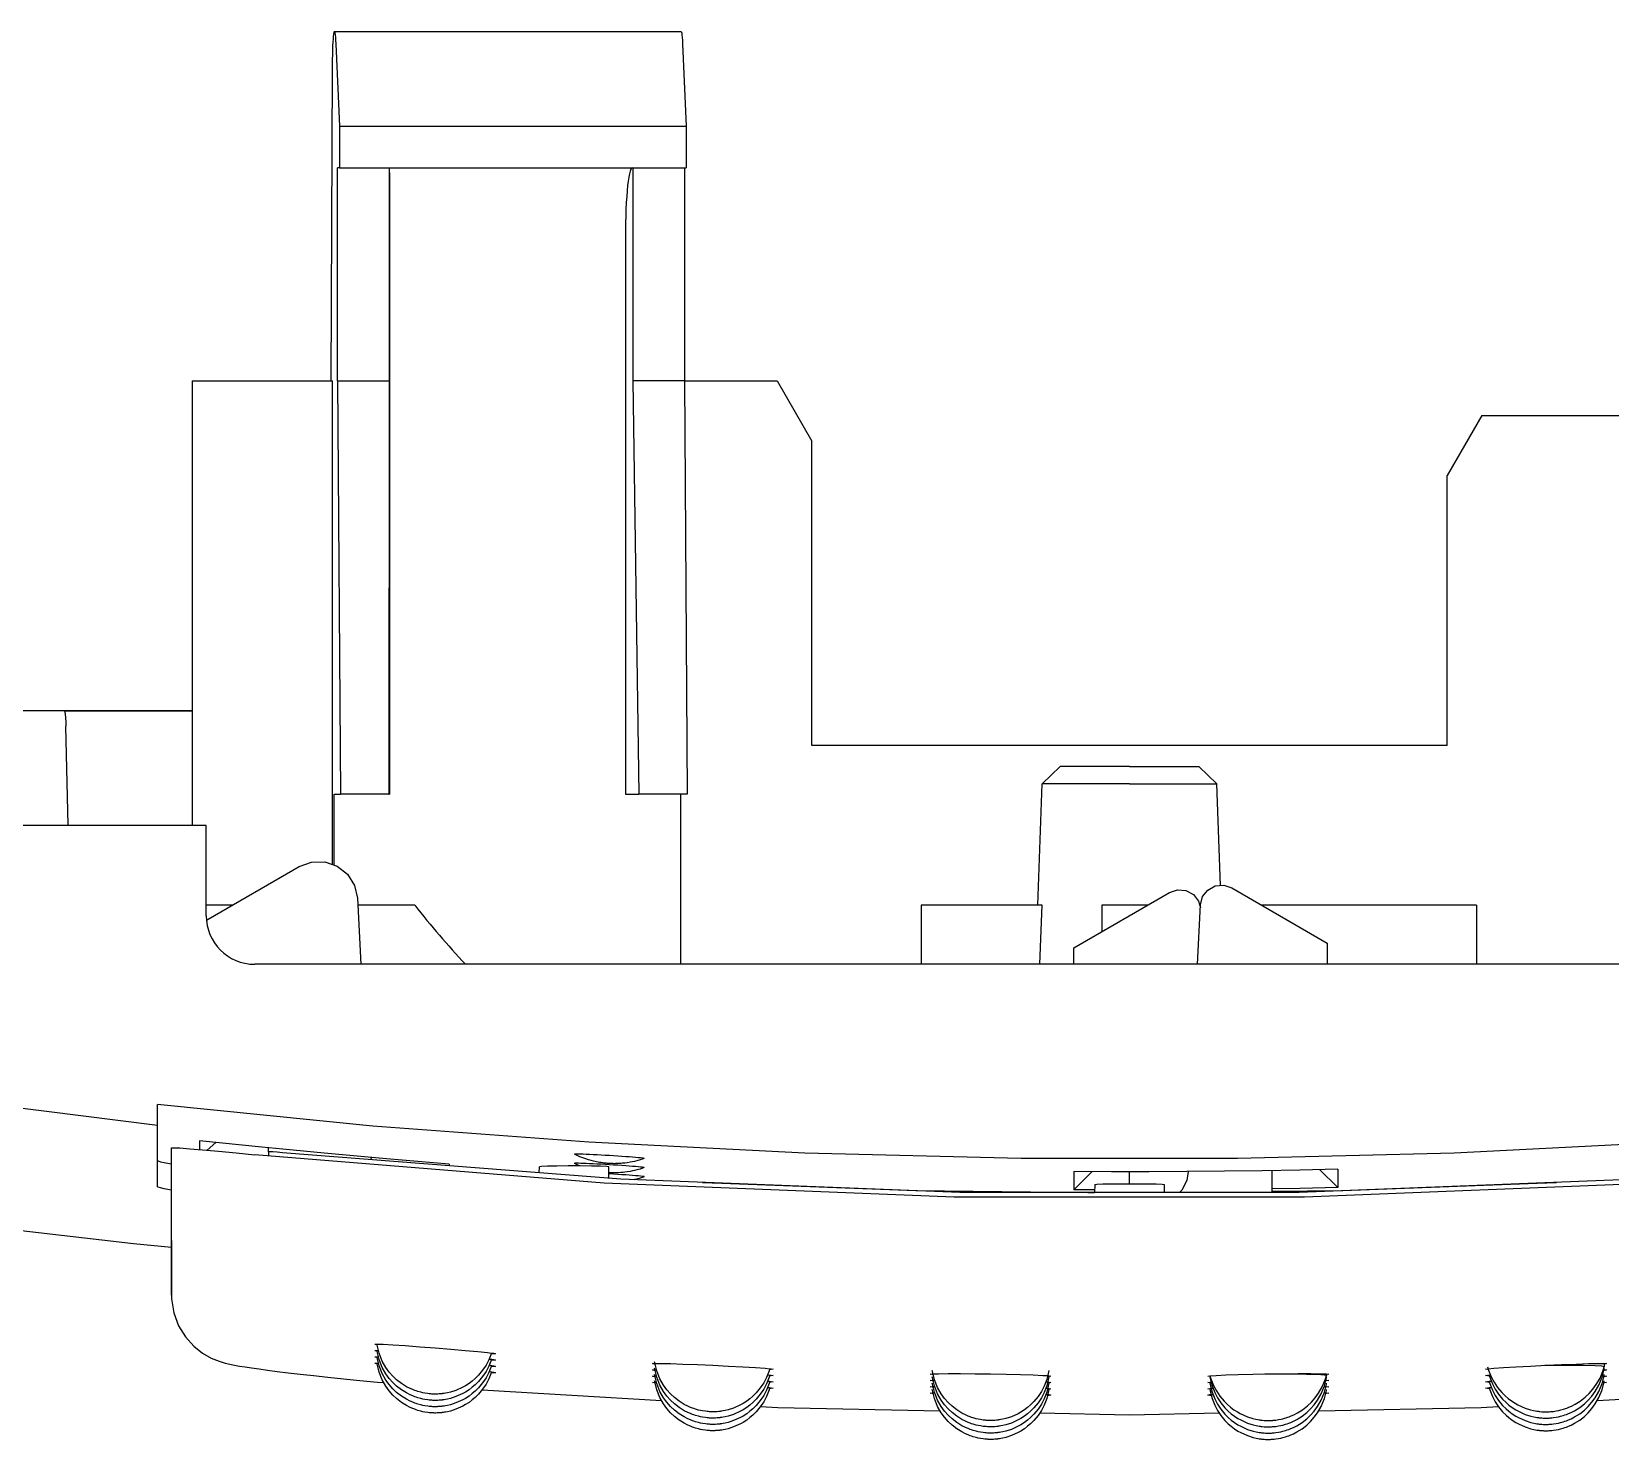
# Model space of a CAD drawing. Extents: x 0 to 841, y 0 to 594.
# Drawn here: x 347.5 to 427.1, y 101.6 to 172.6 of the extents above; entities that cross this region are included whole.
import ezdxf

# ---------------------------------------------------------------- set-up
doc = ezdxf.new("R2010")
doc.units = 0
doc.header["$LTSCALE"] = 46.255
doc.layers.get('0').update_dxf_attribs({"linetype": 'CONTINUOUS'})

msp = doc.modelspace()

# ---------------------------------------------------------------- linework, layer by layer
at = {"color": 0}
for p, q in [((362.786, 172.599), (380.268, 172.599)), ((362.854, 171.983), (363.043, 167.833)), ((380.336, 171.983), (380.525, 167.833)), ((362.628, 154.988), (362.691, 170.682)), ((363.043, 167.833), (380.525, 167.833)), ((363.043, 167.833), (363.043, 165.733)), ((380.525, 167.833), (380.525, 165.733)), ((363.043, 165.733), (362.947, 165.733)), ((362.947, 154.988), (362.947, 165.733)), ((363.043, 165.733), (380.525, 165.733)), ((365.543, 165.733), (365.543, 154.988)), ((377.834, 165.733), (377.834, 154.988)), ((380.429, 165.733), (380.429, 154.988)), ((365.569, 162.233), (365.569, 134.163)), ((377.457, 162.233), (377.457, 134.163)), ((355.619, 154.988), (362.695, 154.988)), ((355.619, 154.988), (355.619, 132.588)), ((362.695, 130.612), (362.695, 154.988)), ((362.947, 154.988), (365.543, 154.988)), ((362.947, 154.988), (363.091, 134.163)), ((365.543, 154.988), (365.522, 134.163)), ((377.834, 154.988), (378.142, 134.163)), ((380.429, 154.988), (377.834, 154.988)), ((380.429, 154.988), (380.573, 134.163)), ((380.429, 154.988), (385.106, 154.988)), ((385.106, 154.988), (386.856, 151.957)), ((420.631, 153.256), (418.881, 150.225)), ((420.631, 153.256), (444.835, 153.256)), ((386.856, 136.613), (386.856, 151.957)), ((418.881, 136.613), (418.881, 150.225)), ((349.167, 138.363), (345.678, 138.363)), ((355.619, 138.363), (349.167, 138.363)), ((349.167, 138.363), (355.619, 138.363)), ((349.356, 132.594), (349.248, 137.585)), ((418.881, 136.613), (386.856, 136.613)), ((398.463, 134.689), (399.369, 135.563)), ((400.75, 135.563), (399.369, 135.563)), ((400.769, 135.563), (400.75, 135.563)), ((402.869, 135.563), (400.769, 135.563)), ((402.869, 135.563), (404.969, 135.563)), ((404.969, 135.563), (404.987, 135.563)), ((404.987, 135.563), (406.369, 135.563)), ((407.274, 134.689), (406.369, 135.563)), ((398.249, 128.563), (398.463, 134.689)), ((407.453, 129.557), (407.274, 134.689)), ((362.772, 134.163), (363.091, 134.163)), ((362.772, 130.586), (362.772, 134.163)), ((365.522, 134.163), (363.091, 134.163)), ((365.522, 134.163), (365.569, 134.163)), ((377.457, 134.163), (378.142, 134.163)), ((380.573, 134.163), (378.142, 134.163)), ((380.254, 125.588), (380.254, 134.163)), ((356.319, 132.588), (335.319, 132.588)), ((356.319, 128.038), (356.319, 132.588)), ((356.42, 127.862), (361.008, 130.51)), ((400.069, 126.424), (404.891, 129.207)), ((408.025, 129.439), (412.844, 126.657)), ((357.636, 128.563), (356.319, 128.563)), ((363.945, 128.915), (364.12, 125.588)), ((366.834, 128.563), (363.964, 128.563)), ((392.369, 128.563), (392.369, 125.588)), ((398.249, 128.563), (392.369, 128.563)), ((398.466, 128.563), (398.249, 128.563)), ((398.358, 125.588), (398.466, 128.563)), ((403.775, 128.563), (401.469, 128.563)), ((401.469, 128.563), (401.469, 127.232)), ((406.295, 125.588), (406.452, 128.585)), ((406.356, 128.765), (406.444, 128.431)), ((420.369, 128.563), (409.542, 128.563)), ((420.369, 128.563), (420.369, 125.588)), ((356.331, 127.81), (356.42, 127.862)), ((412.844, 126.657), (412.844, 125.588)), ((400.069, 125.588), (400.069, 126.424)), ((446.969, 125.588), (358.769, 125.588)), ((353.869, 117.456), (353.869, 118.522)), ((353.869, 115.701), (353.869, 117.456)), ((354.569, 111.669), (354.569, 116.334)), ((354.569, 111.669), (354.569, 116.334)), ((355.985, 116.692), (355.985, 116.251)), ((356.809, 116.606), (356.374, 116.216)), ((359.469, 116.139), (359.469, 116.331)), ((360.186, 116.262), (359.487, 116.33)), ((353.869, 114.378), (353.869, 115.701)), ((359.469, 116.139), (359.469, 115.928)), ((364.63, 115.848), (364.636, 115.737)), ((368.569, 115.518), (368.569, 115.429)), ((374.892, 116.011), (374.895, 116.009)), ((374.892, 115.551), (374.895, 115.548)), ((376.651, 115.481), (376.439, 115.494)), ((378.408, 115.798), (378.411, 115.8)), ((373.114, 115.073), (373.119, 115.385)), ((373.114, 115.073), (373.119, 115.385)), ((376.627, 114.799), (376.619, 115.385)), ((376.627, 114.799), (376.619, 115.385)), ((378.408, 115.337), (378.411, 115.339)), ((378.408, 114.877), (378.411, 114.879)), ((400.069, 115.14), (400.069, 114.219)), ((400.992, 115.136), (400.069, 114.219)), ((402.869, 114.53), (402.869, 115.132)), ((410.044, 115.191), (410.044, 114.085)), ((412.445, 115.237), (413.368, 114.336)), ((413.368, 115.257), (413.368, 114.336)), ((354.567, 114.202), (354.471, 114.218)), ((354.569, 114.202), (354.567, 114.202)), ((381.344, 114.589), (382.314, 114.553)), ((401.115, 114.214), (400.069, 114.219)), ((400.769, 114.085), (401.113, 114.08)), ((401.119, 114.491), (401.113, 114.085)), ((401.119, 114.491), (401.113, 114.085)), ((404.619, 114.491), (404.625, 114.085)), ((404.619, 114.491), (404.625, 114.085)), ((423.424, 114.553), (424.394, 114.589)), ((354.569, 111.669), (354.569, 111.011)), ((354.569, 111.011), (354.569, 111.669)), ((354.569, 111.011), (354.569, 108.915)), ((354.569, 108.915), (354.569, 111.011)), ((364.929, 106.443), (365.24, 106.434)), ((364.929, 106.126), (365.003, 106.124)), ((370.498, 106.021), (370.702, 105.995)), ((370.702, 105.995), (370.751, 105.989)), ((364.929, 105.808), (365.003, 105.806)), ((364.929, 105.491), (365.003, 105.488)), ((370.586, 105.692), (370.702, 105.678)), ((370.586, 105.375), (370.702, 105.36)), ((370.702, 105.678), (370.751, 105.671)), ((370.702, 105.36), (370.751, 105.354)), ((378.944, 105.472), (379.24, 105.472)), ((378.944, 105.155), (379.022, 105.155)), ((384.497, 105.225), (384.726, 105.203)), ((398.809, 105.112), (398.7, 104.654)), ((420.96, 105.199), (421.24, 105.225)), ((426.497, 105.472), (426.809, 105.472)), ((426.809, 105.306), (426.69, 105.325)), ((426.764, 105.155), (426.793, 105.155)), ((426.809, 105.46), (426.809, 105.306)), ((426.809, 105.46), (426.809, 105.306)), ((426.809, 105.306), (426.809, 105.306)), ((370.586, 105.057), (370.702, 105.042)), ((370.702, 105.042), (370.751, 105.036)), ((378.944, 104.837), (379.022, 104.837)), ((378.944, 104.519), (379.022, 104.519)), ((384.623, 104.896), (384.726, 104.886)), ((384.623, 104.578), (384.726, 104.568)), ((392.967, 104.625), (393.048, 104.627)), ((392.967, 104.307), (393.048, 104.31)), ((398.656, 104.541), (398.747, 104.535)), ((398.809, 104.795), (398.7, 104.336)), ((398.809, 104.477), (398.7, 104.018)), ((406.929, 104.795), (407.037, 104.336)), ((406.929, 104.477), (407.037, 104.018)), ((406.934, 104.849), (407.241, 104.869)), ((406.99, 104.535), (407.04, 104.539)), ((412.809, 104.868), (412.69, 104.886)), ((412.69, 104.31), (412.771, 104.307)), ((412.731, 104.626), (412.771, 104.625)), ((412.809, 104.941), (412.914, 104.926)), ((412.809, 104.926), (412.809, 104.868)), ((412.809, 104.926), (412.809, 104.868)), ((412.809, 104.868), (412.809, 104.867)), ((421.011, 104.886), (421.074, 104.892)), ((421.011, 104.568), (421.114, 104.578)), ((426.715, 104.837), (426.793, 104.837)), ((426.715, 104.519), (426.793, 104.519)), ((370.233, 104.142), (379.281, 103.597)), ((384.623, 104.26), (384.726, 104.251)), ((392.967, 103.99), (393.048, 103.992)), ((398.656, 104.224), (398.747, 104.218)), ((398.656, 103.906), (398.747, 103.9)), ((398.809, 104.159), (398.7, 103.701)), ((406.929, 104.159), (407.037, 103.701)), ((406.99, 104.218), (407.081, 104.224)), ((406.99, 103.9), (407.081, 103.906)), ((412.69, 103.992), (412.771, 103.99)), ((421.011, 104.251), (421.114, 104.26)), ((426.456, 103.597), (435.504, 104.142))]:
    msp.add_line(p, q, dxfattribs=at)
for points in [[(362.691, 170.682), (362.693, 170.943), (362.696, 171.198), (362.701, 171.441), (362.707, 171.669), (362.714, 171.879), (362.723, 172.067), (362.732, 172.23), (362.742, 172.366), (362.753, 172.472), (362.765, 172.547), (362.777, 172.589), (362.786, 172.599)], [(362.786, 172.599), (362.789, 172.598), (362.801, 172.573), (362.813, 172.516), (362.824, 172.427), (362.835, 172.307), (362.845, 172.158), (362.854, 171.983)], [(380.268, 172.599), (380.271, 172.598), (380.283, 172.573), (380.295, 172.516), (380.306, 172.427), (380.317, 172.307), (380.327, 172.158), (380.336, 171.983)], [(365.545, 165.733), (365.548, 165.714), (365.55, 165.657), (365.553, 165.562), (365.555, 165.431), (365.557, 165.264), (365.559, 165.064), (365.561, 164.833), (365.563, 164.575), (365.564, 164.29), (365.566, 163.982), (365.567, 163.656), (365.568, 163.315), (365.568, 162.961), (365.569, 162.598), (365.569, 162.233)], [(377.799, 165.733), (377.764, 165.714), (377.728, 165.657), (377.693, 165.562), (377.66, 165.431), (377.628, 165.264), (377.598, 165.064), (377.57, 164.833), (377.545, 164.575), (377.522, 164.29), (377.502, 163.982), (377.486, 163.656), (377.473, 163.315), (377.464, 162.961), (377.458, 162.598), (377.457, 162.233)], [(349.167, 138.363), (349.178, 138.354), (349.189, 138.328), (349.199, 138.284), (349.209, 138.223), (349.218, 138.146), (349.227, 138.056), (349.234, 137.952), (349.24, 137.839), (349.245, 137.715), (349.248, 137.585)], [(402.869, 134.689), (402.423, 134.689), (401.982, 134.689), (401.55, 134.689), (401.131, 134.689), (400.731, 134.689), (400.352, 134.689), (399.999, 134.689), (399.675, 134.689), (399.385, 134.689), (399.13, 134.689), (398.913, 134.689), (398.737, 134.689), (398.604, 134.689), (398.514, 134.689), (398.469, 134.689), (398.463, 134.689)], [(402.869, 134.689), (403.314, 134.689), (403.755, 134.689), (404.187, 134.689), (404.606, 134.689), (405.007, 134.689), (405.385, 134.689), (405.738, 134.689), (406.062, 134.689), (406.352, 134.689), (406.607, 134.689), (406.824, 134.689), (407, 134.689), (407.133, 134.689), (407.223, 134.689), (407.268, 134.689), (407.274, 134.689)], [(361.008, 130.51), (361.631, 130.739), (362.295, 130.748), (362.923, 130.535), (363.445, 130.124), (363.799, 129.563), (363.945, 128.915)], [(404.891, 129.207), (405.295, 129.341), (405.719, 129.303), (406.093, 129.1), (406.356, 128.765)], [(406.452, 128.585), (406.56, 128.996), (406.822, 129.331), (407.197, 129.535), (407.621, 129.572), (408.025, 129.439)], [(353.869, 117.456), (342.38, 118.899), (330.935, 120.643), (319.541, 122.689), (308.205, 125.033)], [(304.91, 118.838), (315.27, 116.835), (327.685, 114.738), (340.151, 112.961), (352.658, 111.506), (354.569, 111.333)], [(451.869, 118.522), (441.011, 117.434), (430.13, 116.618), (419.233, 116.073), (408.324, 115.8), (397.413, 115.8), (386.504, 116.073), (375.607, 116.618), (364.726, 117.434), (353.869, 118.522)], [(354.569, 116.334), (354.671, 116.344), (354.985, 116.33), (355.489, 116.293), (356.14, 116.237), (356.937, 116.164), (357.838, 116.078), (358.769, 115.985)], [(359.487, 116.33), (359.127, 116.364), (355.985, 116.692)], [(368.569, 115.518), (365.42, 115.777), (362.272, 116.06), (360.186, 116.262)], [(353.869, 115.701), (353.906, 115.673), (354.02, 115.637), (354.208, 115.592), (354.47, 115.539), (354.569, 115.522)], [(446.969, 115.985), (429.359, 114.563), (411.703, 113.851), (394.034, 113.851), (376.378, 114.563), (358.769, 115.985)], [(360.169, 116.086), (359.9, 116.111), (359.673, 116.13), (359.522, 116.14), (359.469, 116.139)], [(433.296, 115.126), (428.515, 114.752), (411.422, 114.085), (394.315, 114.085), (377.222, 114.752), (360.169, 116.086)], [(376.619, 115.385), (376.513, 115.399), (376.209, 115.411), (375.744, 115.42), (375.172, 115.424), (374.565, 115.424), (373.994, 115.42), (373.528, 115.411), (373.224, 115.399), (373.119, 115.385)], [(378.411, 115.8), (378.398, 115.805), (378.36, 115.812), (378.297, 115.82), (378.21, 115.83), (378.101, 115.84), (377.97, 115.851), (377.82, 115.863), (377.652, 115.876), (377.471, 115.889), (377.277, 115.902), (377.073, 115.916), (376.864, 115.929), (376.651, 115.942), (376.439, 115.954), (376.229, 115.966), (376.026, 115.977), (375.832, 115.987), (375.65, 115.996), (375.483, 116.004), (375.333, 116.01), (375.202, 116.014), (375.093, 116.017), (375.006, 116.018), (374.943, 116.018), (374.905, 116.015), (374.892, 116.011)], [(376.439, 115.494), (376.229, 115.506), (376.026, 115.517), (375.832, 115.527), (375.65, 115.536), (375.483, 115.543), (375.333, 115.549), (375.202, 115.554), (375.093, 115.556), (375.006, 115.558), (374.943, 115.557), (374.905, 115.555), (374.892, 115.551)], [(378.408, 115.798), (378.2, 115.73), (378.035, 115.683), (377.911, 115.653), (377.814, 115.632), (377.699, 115.61), (377.541, 115.584), (377.431, 115.57), (377.351, 115.561), (377.29, 115.555), (377.228, 115.55), (377.117, 115.544), (377.045, 115.541), (376.994, 115.539), (376.957, 115.539), (376.891, 115.538), (376.836, 115.539), (376.8, 115.539), (376.773, 115.54), (376.731, 115.542), (376.692, 115.543), (376.662, 115.545), (376.632, 115.546), (376.606, 115.548), (376.583, 115.549), (376.56, 115.551), (376.534, 115.553), (376.511, 115.555), (376.479, 115.558), (376.448, 115.561), (376.409, 115.565), (376.373, 115.569), (376.32, 115.576), (376.281, 115.581), (376.227, 115.589), (376.145, 115.602), (376.084, 115.613), (375.997, 115.63), (375.926, 115.645), (375.843, 115.664), (375.724, 115.694), (375.591, 115.733), (375.455, 115.776), (375.318, 115.825), (375.157, 115.889), (374.992, 115.962), (374.895, 116.009)], [(375.168, 115.424), (375.157, 115.428), (374.992, 115.502), (374.895, 115.548)], [(378.411, 115.339), (378.398, 115.345), (378.36, 115.352), (378.297, 115.36), (378.21, 115.369), (378.101, 115.379), (377.97, 115.391), (377.82, 115.403), (377.652, 115.415), (377.471, 115.428), (377.277, 115.442), (377.073, 115.455), (376.864, 115.468), (376.651, 115.481)], [(378.408, 115.337), (378.2, 115.269), (378.035, 115.223), (377.911, 115.192), (377.814, 115.171), (377.699, 115.149), (377.541, 115.124), (377.431, 115.109), (377.351, 115.1), (377.29, 115.095), (377.228, 115.09), (377.117, 115.083), (377.045, 115.08), (376.994, 115.079), (376.957, 115.078), (376.891, 115.078), (376.836, 115.078), (376.8, 115.079), (376.773, 115.08), (376.731, 115.081), (376.692, 115.083), (376.662, 115.084), (376.632, 115.086), (376.623, 115.086)], [(378.411, 114.879), (378.398, 114.884), (378.36, 114.891), (378.297, 114.899), (378.21, 114.909), (378.101, 114.919), (377.97, 114.93), (377.82, 114.942), (377.652, 114.955), (377.471, 114.968), (377.277, 114.981), (377.073, 114.994), (376.864, 115.008), (376.651, 115.021), (376.624, 115.022)], [(378.408, 114.877), (378.2, 114.809), (378.035, 114.762), (377.911, 114.732), (377.885, 114.726)], [(413.368, 115.257), (411.468, 115.216), (409.568, 115.182), (407.669, 115.157), (405.769, 115.141), (403.869, 115.132), (401.969, 115.132), (400.069, 115.14)], [(405.83, 115.141), (405.758, 114.688), (405.51, 114.201), (405.394, 114.085)], [(354.471, 114.218), (354.208, 114.269), (354.02, 114.313), (353.906, 114.349), (353.869, 114.378)], [(382.314, 114.553), (392.103, 114.191), (400.769, 114.085)], [(401.119, 114.491), (401.224, 114.504), (401.528, 114.516), (401.994, 114.525), (402.565, 114.53), (403.172, 114.53), (403.744, 114.525), (404.209, 114.516), (404.513, 114.504), (404.619, 114.491)], [(410.044, 114.147), (413.634, 114.191), (423.424, 114.553)], [(413.368, 114.336), (411.468, 114.294), (410.044, 114.269)], [(354.569, 108.915), (354.574, 108.729), (354.686, 108.016), (354.929, 107.367), (355.275, 106.804), (355.69, 106.345), (356.136, 105.992), (356.58, 105.74), (356.971, 105.581), (357.274, 105.489), (357.518, 105.43)], [(364.824, 106.434), (364.928, 106.444), (364.929, 106.443)], [(364.824, 106.117), (364.928, 106.126), (364.929, 106.126)], [(370.568, 105.648), (370.43, 105.384), (370.259, 105.127), (370.056, 104.881), (369.882, 104.708), (369.737, 104.582), (369.573, 104.46), (369.395, 104.344), (369.257, 104.267), (368.915, 104.113), (368.635, 104.023), (368.482, 103.987), (368.387, 103.968), (368.322, 103.958), (368.275, 103.951), (368.24, 103.946), (368.212, 103.943), (368.189, 103.94), (368.169, 103.938), (368.075, 103.93), (368.007, 103.926), (367.971, 103.925), (367.907, 103.923), (367.854, 103.923), (367.805, 103.923), (367.754, 103.925), (367.705, 103.927), (367.65, 103.931), (367.618, 103.933), (367.571, 103.938), (367.496, 103.946), (367.352, 103.968), (367.236, 103.991), (367.137, 104.014), (366.992, 104.055), (366.91, 104.081), (366.833, 104.109), (366.734, 104.148), (366.603, 104.205), (366.423, 104.297), (366.165, 104.459), (365.924, 104.647), (365.733, 104.826), (365.548, 105.036), (365.379, 105.269), (365.197, 105.589), (365.039, 105.98), (364.936, 106.396), (364.929, 106.443)], [(370.568, 105.33), (370.43, 105.067), (370.259, 104.809), (370.056, 104.564), (369.882, 104.39), (369.737, 104.265), (369.573, 104.142), (369.395, 104.027), (369.257, 103.949), (368.915, 103.795), (368.635, 103.705), (368.482, 103.669), (368.387, 103.651), (368.322, 103.64), (368.275, 103.633), (368.24, 103.628), (368.212, 103.625), (368.189, 103.622), (368.169, 103.62), (368.075, 103.612), (368.007, 103.608), (367.971, 103.607), (367.907, 103.605), (367.854, 103.605), (367.805, 103.606), (367.754, 103.607), (367.705, 103.61), (367.65, 103.613), (367.618, 103.616), (367.571, 103.62), (367.496, 103.629), (367.352, 103.65), (367.236, 103.673), (367.137, 103.697), (366.992, 103.737), (366.91, 103.764), (366.833, 103.791), (366.734, 103.83), (366.603, 103.888), (366.423, 103.98), (366.165, 104.141), (365.924, 104.329), (365.733, 104.509), (365.548, 104.718), (365.379, 104.952), (365.197, 105.272), (365.039, 105.662), (364.936, 106.078), (364.929, 106.125)], [(365.24, 106.434), (365.725, 106.408), (366.354, 106.366), (367.086, 106.314), (367.87, 106.254), (368.654, 106.191), (369.385, 106.128), (370.014, 106.071), (370.498, 106.021)], [(370.705, 106.006), (370.7, 105.984), (370.568, 105.648)], [(370.914, 105.956), (370.809, 105.946), (370.686, 105.948)], [(370.751, 105.989), (370.809, 105.982), (370.914, 105.956)], [(357.518, 105.43), (357.752, 105.383), (358.002, 105.338)], [(358.002, 105.338), (358.285, 105.292), (358.611, 105.243), (358.987, 105.19), (359.417, 105.132), (359.905, 105.07), (360.452, 105.003), (361.059, 104.932), (361.727, 104.857), (362.453, 104.779), (363.236, 104.698), (364.073, 104.615), (364.959, 104.531), (365.273, 104.503)], [(364.824, 105.799), (364.928, 105.808), (364.929, 105.808)], [(364.824, 105.482), (364.928, 105.491), (364.929, 105.491)], [(370.568, 105.012), (370.43, 104.749), (370.259, 104.492), (370.056, 104.246), (369.882, 104.073), (369.737, 103.947), (369.573, 103.824), (369.395, 103.709), (369.257, 103.631), (368.915, 103.477), (368.635, 103.388), (368.482, 103.351), (368.387, 103.333), (368.322, 103.322), (368.275, 103.315), (368.24, 103.311), (368.212, 103.307), (368.189, 103.305), (368.169, 103.303), (368.075, 103.295), (368.007, 103.291), (367.971, 103.289), (367.907, 103.288), (367.854, 103.288), (367.805, 103.288), (367.754, 103.29), (367.705, 103.292), (367.65, 103.296), (367.618, 103.298), (367.571, 103.302), (367.496, 103.311), (367.352, 103.333), (367.236, 103.356), (367.137, 103.379), (366.992, 103.42), (366.91, 103.446), (366.833, 103.474), (366.734, 103.512), (366.603, 103.57), (366.423, 103.662), (366.165, 103.824), (365.924, 104.011), (365.733, 104.191), (365.548, 104.401), (365.379, 104.634), (365.197, 104.954), (365.039, 105.344), (364.936, 105.761), (364.929, 105.807)], [(370.568, 104.695), (370.43, 104.431), (370.259, 104.174), (370.056, 103.928), (369.882, 103.755), (369.737, 103.63), (369.573, 103.507), (369.395, 103.392), (369.257, 103.314), (368.915, 103.16), (368.635, 103.07), (368.482, 103.034), (368.387, 103.015), (368.322, 103.005), (368.275, 102.998), (368.24, 102.993), (368.212, 102.99), (368.189, 102.987), (368.169, 102.985), (368.075, 102.977), (368.007, 102.973), (367.971, 102.972), (367.907, 102.97), (367.854, 102.97), (367.805, 102.971), (367.754, 102.972), (367.705, 102.974), (367.65, 102.978), (367.618, 102.98), (367.571, 102.985), (367.496, 102.993), (367.352, 103.015), (367.236, 103.038), (367.137, 103.061), (366.992, 103.102), (366.91, 103.128), (366.833, 103.156), (366.734, 103.195), (366.603, 103.252), (366.423, 103.345), (366.165, 103.506), (365.924, 103.694), (365.733, 103.874), (365.548, 104.083), (365.379, 104.317), (365.197, 104.636), (365.039, 105.027), (364.936, 105.443), (364.929, 105.49)], [(370.705, 105.688), (370.7, 105.666), (370.568, 105.33)], [(370.705, 105.37), (370.7, 105.349), (370.568, 105.012)], [(370.914, 105.639), (370.809, 105.628), (370.686, 105.63)], [(370.914, 105.321), (370.809, 105.311), (370.686, 105.313)], [(370.751, 105.671), (370.809, 105.664), (370.914, 105.639)], [(370.751, 105.354), (370.809, 105.346), (370.914, 105.321)], [(378.824, 105.46), (378.928, 105.472), (378.944, 105.472)], [(378.954, 105.434), (378.929, 105.436), (378.824, 105.46)], [(378.824, 105.142), (378.928, 105.155), (378.944, 105.155)], [(378.954, 105.116), (378.929, 105.119), (378.824, 105.142)], [(379.039, 105.088), (378.936, 105.504), (378.929, 105.551)], [(379.039, 104.77), (378.936, 105.187), (378.929, 105.233)], [(384.568, 104.756), (384.43, 104.492), (384.259, 104.235), (384.056, 103.99), (383.882, 103.816), (383.737, 103.691), (383.573, 103.568), (383.395, 103.453), (383.257, 103.375), (382.915, 103.221), (382.635, 103.131), (382.482, 103.095), (382.387, 103.077), (382.322, 103.066), (382.275, 103.059), (382.24, 103.054), (382.212, 103.051), (382.189, 103.048), (382.169, 103.046), (382.075, 103.038), (382.007, 103.034), (381.971, 103.033), (381.907, 103.031), (381.854, 103.031), (381.805, 103.032), (381.754, 103.033), (381.705, 103.036), (381.65, 103.039), (381.618, 103.042), (381.571, 103.046), (381.496, 103.055), (381.352, 103.076), (381.236, 103.099), (381.137, 103.122), (380.992, 103.163), (380.91, 103.19), (380.833, 103.217), (380.734, 103.256), (380.603, 103.313), (380.423, 103.406), (380.165, 103.567), (379.924, 103.755), (379.733, 103.935), (379.548, 104.144), (379.379, 104.378), (379.197, 104.697), (379.039, 105.088)], [(379.24, 105.472), (379.726, 105.461), (380.355, 105.44), (381.087, 105.41), (381.87, 105.375), (382.653, 105.337), (383.384, 105.297), (384.013, 105.26), (384.497, 105.225)], [(384.726, 105.203), (384.7, 105.092), (384.568, 104.756)], [(384.914, 105.173), (384.809, 105.16), (384.715, 105.158)], [(384.726, 105.203), (384.809, 105.196), (384.914, 105.173)], [(393.039, 104.649), (392.936, 105.065), (392.929, 105.112)], [(420.824, 105.173), (420.928, 105.196), (420.96, 105.199)], [(420.971, 105.159), (420.929, 105.16), (420.824, 105.173)], [(420.929, 105.306), (420.978, 105.135), (421.113, 104.791)], [(421.113, 104.791), (421.254, 104.523), (421.431, 104.257), (421.637, 104.008), (421.813, 103.832), (421.961, 103.705), (422.132, 103.577), (422.312, 103.46), (422.451, 103.382), (422.816, 103.219), (423.094, 103.132), (423.246, 103.095), (423.342, 103.077), (423.407, 103.066), (423.454, 103.059), (423.49, 103.055), (423.519, 103.051), (423.542, 103.049), (423.562, 103.047), (423.658, 103.038), (423.727, 103.034), (423.764, 103.033), (423.829, 103.031), (423.882, 103.031), (423.932, 103.032), (423.985, 103.033), (424.034, 103.036), (424.091, 103.039), (424.123, 103.042), (424.17, 103.046), (424.244, 103.054), (424.383, 103.075), (424.513, 103.1), (424.611, 103.123), (424.755, 103.163), (424.848, 103.193), (424.927, 103.221), (425.026, 103.26), (425.158, 103.318), (425.339, 103.411), (425.599, 103.572), (425.852, 103.768), (426.045, 103.95), (426.236, 104.166), (426.409, 104.403), (426.594, 104.729), (426.757, 105.129), (426.809, 105.306)], [(421.24, 105.225), (421.726, 105.26), (422.355, 105.298), (423.087, 105.337), (423.87, 105.375), (424.653, 105.411), (425.384, 105.44), (426.013, 105.461), (426.497, 105.472)], [(426.69, 105.325), (426.342, 105.342), (425.794, 105.357), (425.09, 105.367), (424.287, 105.372), (423.806, 105.372)], [(426.698, 104.77), (426.801, 105.187), (426.809, 105.233)], [(426.914, 105.142), (426.809, 105.119), (426.784, 105.116)], [(426.793, 105.155), (426.809, 105.155), (426.914, 105.142)], [(426.809, 105.472), (426.809, 105.472), (426.914, 105.46)], [(426.914, 105.46), (426.809, 105.436), (426.809, 105.436)], [(370.705, 105.053), (370.7, 105.031), (370.568, 104.695)], [(370.914, 105.003), (370.809, 104.993), (370.686, 104.995)], [(370.751, 105.036), (370.809, 105.029), (370.914, 105.003)], [(378.824, 104.825), (378.928, 104.837), (378.944, 104.837)], [(378.954, 104.798), (378.929, 104.801), (378.824, 104.825)], [(378.824, 104.507), (378.928, 104.519), (378.944, 104.519)], [(378.954, 104.481), (378.929, 104.483), (378.824, 104.507)], [(379.039, 104.453), (378.936, 104.869), (378.929, 104.916)], [(379.039, 104.135), (378.936, 104.551), (378.929, 104.598)], [(384.568, 104.438), (384.43, 104.175), (384.259, 103.918), (384.056, 103.672), (383.882, 103.499), (383.737, 103.373), (383.573, 103.25), (383.395, 103.135), (383.257, 103.057), (382.915, 102.903), (382.635, 102.814), (382.482, 102.777), (382.387, 102.759), (382.322, 102.748), (382.275, 102.741), (382.24, 102.737), (382.212, 102.733), (382.189, 102.731), (382.169, 102.729), (382.075, 102.721), (382.007, 102.717), (381.971, 102.715), (381.907, 102.714), (381.854, 102.713), (381.805, 102.714), (381.754, 102.716), (381.705, 102.718), (381.65, 102.721), (381.618, 102.724), (381.571, 102.728), (381.496, 102.737), (381.352, 102.759), (381.236, 102.782), (381.137, 102.805), (380.992, 102.846), (380.91, 102.872), (380.833, 102.899), (380.734, 102.938), (380.603, 102.996), (380.423, 103.088), (380.165, 103.25), (379.924, 103.437), (379.733, 103.617), (379.548, 103.826), (379.379, 104.06), (379.197, 104.38), (379.039, 104.77)], [(384.568, 104.121), (384.43, 103.857), (384.259, 103.6), (384.056, 103.354), (383.882, 103.181), (383.737, 103.056), (383.573, 102.933), (383.395, 102.817), (383.257, 102.74), (382.915, 102.586), (382.635, 102.496), (382.482, 102.46), (382.387, 102.441), (382.322, 102.431), (382.275, 102.424), (382.24, 102.419), (382.212, 102.416), (382.189, 102.413), (382.169, 102.411), (382.075, 102.403), (382.007, 102.399), (381.971, 102.398), (381.907, 102.396), (381.854, 102.396), (381.805, 102.396), (381.754, 102.398), (381.705, 102.4), (381.65, 102.404), (381.618, 102.406), (381.571, 102.411), (381.496, 102.419), (381.352, 102.441), (381.236, 102.464), (381.137, 102.487), (380.992, 102.528), (380.91, 102.554), (380.833, 102.582), (380.734, 102.621), (380.603, 102.678), (380.423, 102.771), (380.165, 102.932), (379.924, 103.12), (379.733, 103.299), (379.548, 103.509), (379.379, 103.742), (379.197, 104.062), (379.039, 104.453)], [(384.726, 104.886), (384.7, 104.775), (384.568, 104.438)], [(384.726, 104.568), (384.7, 104.457), (384.568, 104.121)], [(384.914, 104.856), (384.809, 104.842), (384.715, 104.841)], [(384.914, 104.538), (384.809, 104.524), (384.715, 104.523)], [(384.726, 104.886), (384.809, 104.878), (384.914, 104.856)], [(384.726, 104.568), (384.809, 104.56), (384.914, 104.538)], [(392.824, 104.926), (392.928, 104.941), (392.967, 104.942)], [(392.977, 104.902), (392.929, 104.905), (392.824, 104.926)], [(392.824, 104.608), (392.928, 104.624), (392.967, 104.625)], [(392.977, 104.584), (392.929, 104.588), (392.824, 104.608)], [(392.824, 104.29), (392.928, 104.306), (392.967, 104.307)], [(392.977, 104.266), (392.929, 104.27), (392.824, 104.29)], [(393.039, 104.332), (392.936, 104.748), (392.929, 104.795)], [(393.039, 104.014), (392.936, 104.43), (392.929, 104.477)], [(392.967, 104.942), (393.241, 104.951), (393.726, 104.955), (394.355, 104.954), (395.087, 104.947), (395.87, 104.937), (396.653, 104.923), (397.384, 104.906), (398.012, 104.888), (398.497, 104.869), (398.747, 104.853)], [(398.7, 104.654), (398.568, 104.317), (398.43, 104.054), (398.259, 103.797), (398.056, 103.551), (397.882, 103.378), (397.737, 103.252), (397.573, 103.129), (397.395, 103.014), (397.257, 102.936), (396.915, 102.782), (396.635, 102.693), (396.482, 102.656), (396.387, 102.638), (396.322, 102.627), (396.275, 102.62), (396.24, 102.616), (396.212, 102.612), (396.189, 102.61), (396.169, 102.608), (396.075, 102.6), (396.007, 102.596), (395.971, 102.594), (395.907, 102.593), (395.854, 102.592), (395.805, 102.593), (395.754, 102.595), (395.705, 102.597), (395.65, 102.6), (395.618, 102.603), (395.571, 102.607), (395.496, 102.616), (395.352, 102.638), (395.236, 102.66), (395.137, 102.684), (394.992, 102.725), (394.91, 102.751), (394.833, 102.778), (394.734, 102.817), (394.603, 102.875), (394.423, 102.967), (394.165, 103.129), (393.924, 103.316), (393.733, 103.496), (393.548, 103.705), (393.379, 103.939), (393.197, 104.259), (393.039, 104.649)], [(398.7, 104.336), (398.568, 104), (398.43, 103.736), (398.259, 103.479), (398.056, 103.233), (397.882, 103.06), (397.737, 102.934), (397.573, 102.812), (397.395, 102.696), (397.257, 102.619), (396.915, 102.465), (396.635, 102.375), (396.482, 102.339), (396.387, 102.32), (396.322, 102.31), (396.275, 102.303), (396.24, 102.298), (396.212, 102.295), (396.189, 102.292), (396.169, 102.29), (396.075, 102.282), (396.007, 102.278), (395.971, 102.277), (395.907, 102.275), (395.854, 102.275), (395.805, 102.275), (395.754, 102.277), (395.705, 102.279), (395.65, 102.283), (395.618, 102.285), (395.571, 102.29), (395.496, 102.298), (395.352, 102.32), (395.236, 102.343), (395.137, 102.366), (394.992, 102.407), (394.91, 102.433), (394.833, 102.461), (394.734, 102.5), (394.603, 102.557), (394.423, 102.649), (394.165, 102.811), (393.924, 102.999), (393.733, 103.178), (393.548, 103.388), (393.379, 103.621), (393.197, 103.941), (393.039, 104.332)], [(398.914, 104.83), (398.809, 104.813), (398.737, 104.81)], [(398.914, 104.513), (398.809, 104.496), (398.737, 104.492)], [(398.747, 104.853), (398.809, 104.849), (398.914, 104.83)], [(398.747, 104.535), (398.809, 104.532), (398.914, 104.513)], [(406.824, 104.83), (406.928, 104.849), (406.934, 104.849)], [(406.824, 104.513), (406.928, 104.532), (406.99, 104.535)], [(407, 104.492), (406.929, 104.496), (406.824, 104.513)], [(406.929, 104.867), (406.978, 104.696), (407.113, 104.353), (407.254, 104.084), (407.431, 103.818), (407.637, 103.569), (407.813, 103.393), (407.961, 103.266), (408.132, 103.138), (408.312, 103.022), (408.451, 102.943), (408.816, 102.78), (409.094, 102.693), (409.246, 102.657), (409.342, 102.638), (409.407, 102.628), (409.454, 102.621), (409.49, 102.616), (409.519, 102.613), (409.542, 102.61), (409.562, 102.608), (409.658, 102.6), (409.727, 102.596), (409.764, 102.594), (409.829, 102.593), (409.882, 102.592), (409.932, 102.593), (409.985, 102.595), (410.034, 102.597), (410.091, 102.601), (410.123, 102.603), (410.17, 102.607), (410.244, 102.616), (410.383, 102.636), (410.513, 102.662), (410.611, 102.685), (410.755, 102.725), (410.848, 102.755), (410.927, 102.783), (411.026, 102.822), (411.158, 102.88), (411.339, 102.972), (411.599, 103.133), (411.852, 103.329), (412.045, 103.511), (412.236, 103.727), (412.409, 103.965), (412.594, 104.29), (412.757, 104.691), (412.809, 104.867)], [(407.037, 104.336), (407.169, 104), (407.307, 103.736), (407.478, 103.479), (407.681, 103.233), (407.855, 103.06), (408, 102.934), (408.164, 102.812), (408.342, 102.696), (408.48, 102.619), (408.823, 102.465), (409.102, 102.375), (409.255, 102.339), (409.35, 102.32), (409.415, 102.31), (409.462, 102.303), (409.497, 102.298), (409.526, 102.295), (409.549, 102.292), (409.568, 102.29), (409.662, 102.282), (409.73, 102.278), (409.766, 102.277), (409.831, 102.275), (409.883, 102.275), (409.932, 102.275), (409.984, 102.277), (410.032, 102.279), (410.087, 102.283), (410.119, 102.285), (410.166, 102.29), (410.242, 102.298), (410.385, 102.32), (410.502, 102.343), (410.6, 102.366), (410.745, 102.407), (410.827, 102.433), (410.904, 102.461), (411.003, 102.5), (411.134, 102.557), (411.314, 102.649), (411.573, 102.811), (411.814, 102.999), (412.004, 103.178), (412.189, 103.388), (412.358, 103.621), (412.54, 103.941), (412.698, 104.332)], [(407.241, 104.869), (407.726, 104.888), (408.355, 104.906), (409.087, 104.923), (409.87, 104.937), (410.653, 104.947), (411.384, 104.954), (412.012, 104.955), (412.497, 104.951)], [(412.69, 104.886), (412.342, 104.904), (411.794, 104.918), (411.09, 104.928), (410.287, 104.934), (409.696, 104.934)], [(412.497, 104.951), (412.809, 104.941), (412.809, 104.941)], [(412.698, 104.332), (412.801, 104.748), (412.809, 104.795)], [(412.698, 104.014), (412.801, 104.43), (412.809, 104.477)], [(412.914, 104.608), (412.809, 104.588), (412.761, 104.584)], [(412.914, 104.29), (412.809, 104.27), (412.761, 104.266)], [(412.771, 104.625), (412.809, 104.624), (412.914, 104.608)], [(412.771, 104.307), (412.809, 104.306), (412.914, 104.29)], [(412.914, 104.926), (412.809, 104.905), (412.809, 104.905)], [(420.824, 104.856), (420.928, 104.878), (421.011, 104.886)], [(421.022, 104.841), (420.929, 104.842), (420.824, 104.856)], [(420.824, 104.538), (420.928, 104.56), (421.011, 104.568)], [(421.022, 104.523), (420.929, 104.524), (420.824, 104.538)], [(421.011, 104.886), (421.037, 104.775), (421.169, 104.438)], [(421.011, 104.568), (421.037, 104.457), (421.169, 104.121)], [(421.169, 104.438), (421.307, 104.175), (421.478, 103.918), (421.681, 103.672), (421.855, 103.499), (422, 103.373), (422.164, 103.25), (422.342, 103.135), (422.48, 103.057), (422.823, 102.903), (423.102, 102.814), (423.255, 102.777), (423.35, 102.759), (423.415, 102.748), (423.462, 102.741), (423.497, 102.737), (423.526, 102.733), (423.549, 102.731), (423.568, 102.729), (423.662, 102.721), (423.73, 102.717), (423.766, 102.715), (423.831, 102.714), (423.883, 102.713), (423.932, 102.714), (423.984, 102.716), (424.032, 102.718), (424.087, 102.721), (424.119, 102.724), (424.166, 102.728), (424.242, 102.737), (424.385, 102.759), (424.502, 102.782), (424.6, 102.805), (424.745, 102.846), (424.827, 102.872), (424.904, 102.899), (425.003, 102.938), (425.134, 102.996), (425.314, 103.088), (425.573, 103.25), (425.814, 103.437), (426.004, 103.617), (426.189, 103.826), (426.358, 104.06), (426.54, 104.38), (426.698, 104.77)], [(421.169, 104.121), (421.307, 103.857), (421.478, 103.6), (421.681, 103.354), (421.855, 103.181), (422, 103.056), (422.164, 102.933), (422.342, 102.817), (422.48, 102.74), (422.823, 102.586), (423.102, 102.496), (423.255, 102.46), (423.35, 102.441), (423.415, 102.431), (423.462, 102.424), (423.497, 102.419), (423.526, 102.416), (423.549, 102.413), (423.568, 102.411), (423.662, 102.403), (423.73, 102.399), (423.766, 102.398), (423.831, 102.396), (423.883, 102.396), (423.932, 102.396), (423.984, 102.398), (424.032, 102.4), (424.087, 102.404), (424.119, 102.406), (424.166, 102.411), (424.242, 102.419), (424.385, 102.441), (424.502, 102.464), (424.6, 102.487), (424.745, 102.528), (424.827, 102.554), (424.904, 102.582), (425.003, 102.621), (425.134, 102.678), (425.314, 102.771), (425.573, 102.932), (425.814, 103.12), (426.004, 103.299), (426.189, 103.509), (426.358, 103.742), (426.54, 104.062), (426.698, 104.453)], [(426.698, 104.453), (426.801, 104.869), (426.809, 104.916)], [(426.698, 104.135), (426.801, 104.551), (426.809, 104.598)], [(426.914, 104.825), (426.809, 104.801), (426.784, 104.798)], [(426.914, 104.507), (426.809, 104.483), (426.784, 104.481)], [(426.793, 104.837), (426.809, 104.837), (426.914, 104.825)], [(426.793, 104.519), (426.809, 104.519), (426.914, 104.507)], [(384.568, 103.803), (384.43, 103.54), (384.259, 103.282), (384.056, 103.037), (383.882, 102.863), (383.737, 102.738), (383.573, 102.615), (383.395, 102.5), (383.257, 102.422), (382.915, 102.268), (382.635, 102.179), (382.482, 102.142), (382.387, 102.124), (382.322, 102.113), (382.275, 102.106), (382.24, 102.101), (382.212, 102.098), (382.189, 102.095), (382.169, 102.093), (382.075, 102.085), (382.007, 102.081), (381.971, 102.08), (381.907, 102.078), (381.854, 102.078), (381.805, 102.079), (381.754, 102.08), (381.705, 102.083), (381.65, 102.086), (381.618, 102.089), (381.571, 102.093), (381.496, 102.102), (381.352, 102.123), (381.236, 102.146), (381.137, 102.17), (380.992, 102.21), (380.91, 102.237), (380.833, 102.264), (380.734, 102.303), (380.603, 102.361), (380.423, 102.453), (380.165, 102.614), (379.924, 102.802), (379.733, 102.982), (379.548, 103.191), (379.379, 103.425), (379.197, 103.745), (379.039, 104.135)], [(384.726, 104.251), (384.7, 104.14), (384.568, 103.803)], [(384.914, 104.221), (384.809, 104.207), (384.715, 104.206)], [(384.726, 104.251), (384.809, 104.243), (384.914, 104.221)], [(392.824, 103.973), (392.928, 103.988), (392.967, 103.99)], [(392.977, 103.949), (392.929, 103.952), (392.824, 103.973)], [(393.039, 103.696), (392.936, 104.113), (392.929, 104.159)], [(398.7, 104.018), (398.568, 103.682), (398.43, 103.419), (398.259, 103.161), (398.056, 102.916), (397.882, 102.742), (397.737, 102.617), (397.573, 102.494), (397.395, 102.379), (397.257, 102.301), (396.915, 102.147), (396.635, 102.057), (396.482, 102.021), (396.387, 102.003), (396.322, 101.992), (396.275, 101.985), (396.24, 101.98), (396.212, 101.977), (396.189, 101.974), (396.169, 101.972), (396.075, 101.964), (396.007, 101.96), (395.971, 101.959), (395.907, 101.957), (395.854, 101.957), (395.805, 101.958), (395.754, 101.959), (395.705, 101.962), (395.65, 101.965), (395.618, 101.968), (395.571, 101.972), (395.496, 101.981), (395.352, 102.002), (395.236, 102.025), (395.137, 102.048), (394.992, 102.089), (394.91, 102.116), (394.833, 102.143), (394.734, 102.182), (394.603, 102.24), (394.423, 102.332), (394.165, 102.493), (393.924, 102.681), (393.733, 102.861), (393.548, 103.07), (393.379, 103.304), (393.197, 103.624), (393.039, 104.014)], [(398.7, 103.701), (398.568, 103.364), (398.43, 103.101), (398.259, 102.844), (398.056, 102.598), (397.882, 102.425), (397.737, 102.299), (397.573, 102.176), (397.395, 102.061), (397.257, 101.983), (396.915, 101.829), (396.635, 101.74), (396.482, 101.703), (396.387, 101.685), (396.322, 101.674), (396.275, 101.667), (396.24, 101.663), (396.212, 101.659), (396.189, 101.657), (396.169, 101.655), (396.075, 101.647), (396.007, 101.643), (395.971, 101.641), (395.907, 101.64), (395.854, 101.64), (395.805, 101.64), (395.754, 101.642), (395.705, 101.644), (395.65, 101.648), (395.618, 101.65), (395.571, 101.654), (395.496, 101.663), (395.352, 101.685), (395.236, 101.708), (395.137, 101.731), (394.992, 101.772), (394.91, 101.798), (394.833, 101.826), (394.734, 101.864), (394.603, 101.922), (394.423, 102.014), (394.165, 102.176), (393.924, 102.363), (393.733, 102.543), (393.548, 102.753), (393.379, 102.986), (393.197, 103.306), (393.039, 103.696)], [(398.914, 104.195), (398.809, 104.178), (398.737, 104.175)], [(398.914, 103.877), (398.809, 103.86), (398.737, 103.857)], [(398.747, 104.218), (398.809, 104.214), (398.914, 104.195)], [(398.747, 103.9), (398.809, 103.896), (398.914, 103.877)], [(406.824, 104.195), (406.928, 104.214), (406.99, 104.218)], [(407, 104.175), (406.929, 104.178), (406.824, 104.195)], [(406.824, 103.877), (406.928, 103.896), (406.99, 103.9)], [(407, 103.857), (406.929, 103.86), (406.824, 103.877)], [(407.037, 104.018), (407.169, 103.682), (407.307, 103.419), (407.478, 103.161), (407.681, 102.916), (407.855, 102.742), (408, 102.617), (408.164, 102.494), (408.342, 102.379), (408.48, 102.301), (408.823, 102.147), (409.102, 102.057), (409.255, 102.021), (409.35, 102.003), (409.415, 101.992), (409.462, 101.985), (409.497, 101.98), (409.526, 101.977), (409.549, 101.974), (409.568, 101.972), (409.662, 101.964), (409.73, 101.96), (409.766, 101.959), (409.831, 101.957), (409.883, 101.957), (409.932, 101.958), (409.984, 101.959), (410.032, 101.962), (410.087, 101.965), (410.119, 101.968), (410.166, 101.972), (410.242, 101.981), (410.385, 102.002), (410.502, 102.025), (410.6, 102.048), (410.745, 102.089), (410.827, 102.116), (410.904, 102.143), (411.003, 102.182), (411.134, 102.24), (411.314, 102.332), (411.573, 102.493), (411.814, 102.681), (412.004, 102.861), (412.189, 103.07), (412.358, 103.304), (412.54, 103.624), (412.698, 104.014)], [(407.037, 103.701), (407.169, 103.364), (407.307, 103.101), (407.478, 102.844), (407.681, 102.598), (407.855, 102.425), (408, 102.299), (408.164, 102.176), (408.342, 102.061), (408.48, 101.983), (408.823, 101.829), (409.102, 101.74), (409.255, 101.703), (409.35, 101.685), (409.415, 101.674), (409.462, 101.667), (409.497, 101.663), (409.526, 101.659), (409.549, 101.657), (409.568, 101.655), (409.662, 101.647), (409.73, 101.643), (409.766, 101.641), (409.831, 101.64), (409.883, 101.64), (409.932, 101.64), (409.984, 101.642), (410.032, 101.644), (410.087, 101.648), (410.119, 101.65), (410.166, 101.654), (410.242, 101.663), (410.385, 101.685), (410.502, 101.708), (410.6, 101.731), (410.745, 101.772), (410.827, 101.798), (410.904, 101.826), (411.003, 101.864), (411.134, 101.922), (411.314, 102.014), (411.573, 102.176), (411.814, 102.363), (412.004, 102.543), (412.189, 102.753), (412.358, 102.986), (412.54, 103.306), (412.698, 103.696)], [(412.698, 103.696), (412.801, 104.113), (412.809, 104.159)], [(412.914, 103.973), (412.809, 103.952), (412.761, 103.949)], [(412.771, 103.99), (412.809, 103.988), (412.914, 103.973)], [(420.824, 104.221), (420.928, 104.243), (421.011, 104.251)], [(421.022, 104.206), (420.929, 104.207), (420.824, 104.221)], [(421.011, 104.251), (421.037, 104.14), (421.169, 103.803)], [(421.169, 103.803), (421.307, 103.54), (421.478, 103.282), (421.681, 103.037), (421.855, 102.863), (422, 102.738), (422.164, 102.615), (422.342, 102.5), (422.48, 102.422), (422.823, 102.268), (423.102, 102.179), (423.255, 102.142), (423.35, 102.124), (423.415, 102.113), (423.462, 102.106), (423.497, 102.101), (423.526, 102.098), (423.549, 102.095), (423.568, 102.093), (423.662, 102.085), (423.73, 102.081), (423.766, 102.08), (423.831, 102.078), (423.883, 102.078), (423.932, 102.079), (423.984, 102.08), (424.032, 102.083), (424.087, 102.086), (424.119, 102.089), (424.166, 102.093), (424.242, 102.102), (424.385, 102.123), (424.502, 102.146), (424.6, 102.17), (424.745, 102.21), (424.827, 102.237), (424.904, 102.264), (425.003, 102.303), (425.134, 102.361), (425.314, 102.453), (425.573, 102.614), (425.814, 102.802), (426.004, 102.982), (426.189, 103.191), (426.358, 103.425), (426.54, 103.745), (426.698, 104.135)], [(384.269, 103.296), (385.147, 103.243), (393.326, 103.079)], [(398.348, 102.978), (402.879, 102.886), (407.389, 102.977)], [(412.411, 103.079), (420.61, 103.244), (421.469, 103.296)]]:
    msp.add_lwpolyline(points, dxfattribs=at)
for centre, radius, start, end in [((402.869, 156.913), 45.85, 218.1936, 223.0963), ((358.769, 128.038), 2.45, 180, 270)]:
    msp.add_arc(centre, radius, start, end, dxfattribs=at)

doc.saveas('drawing.dxf')
